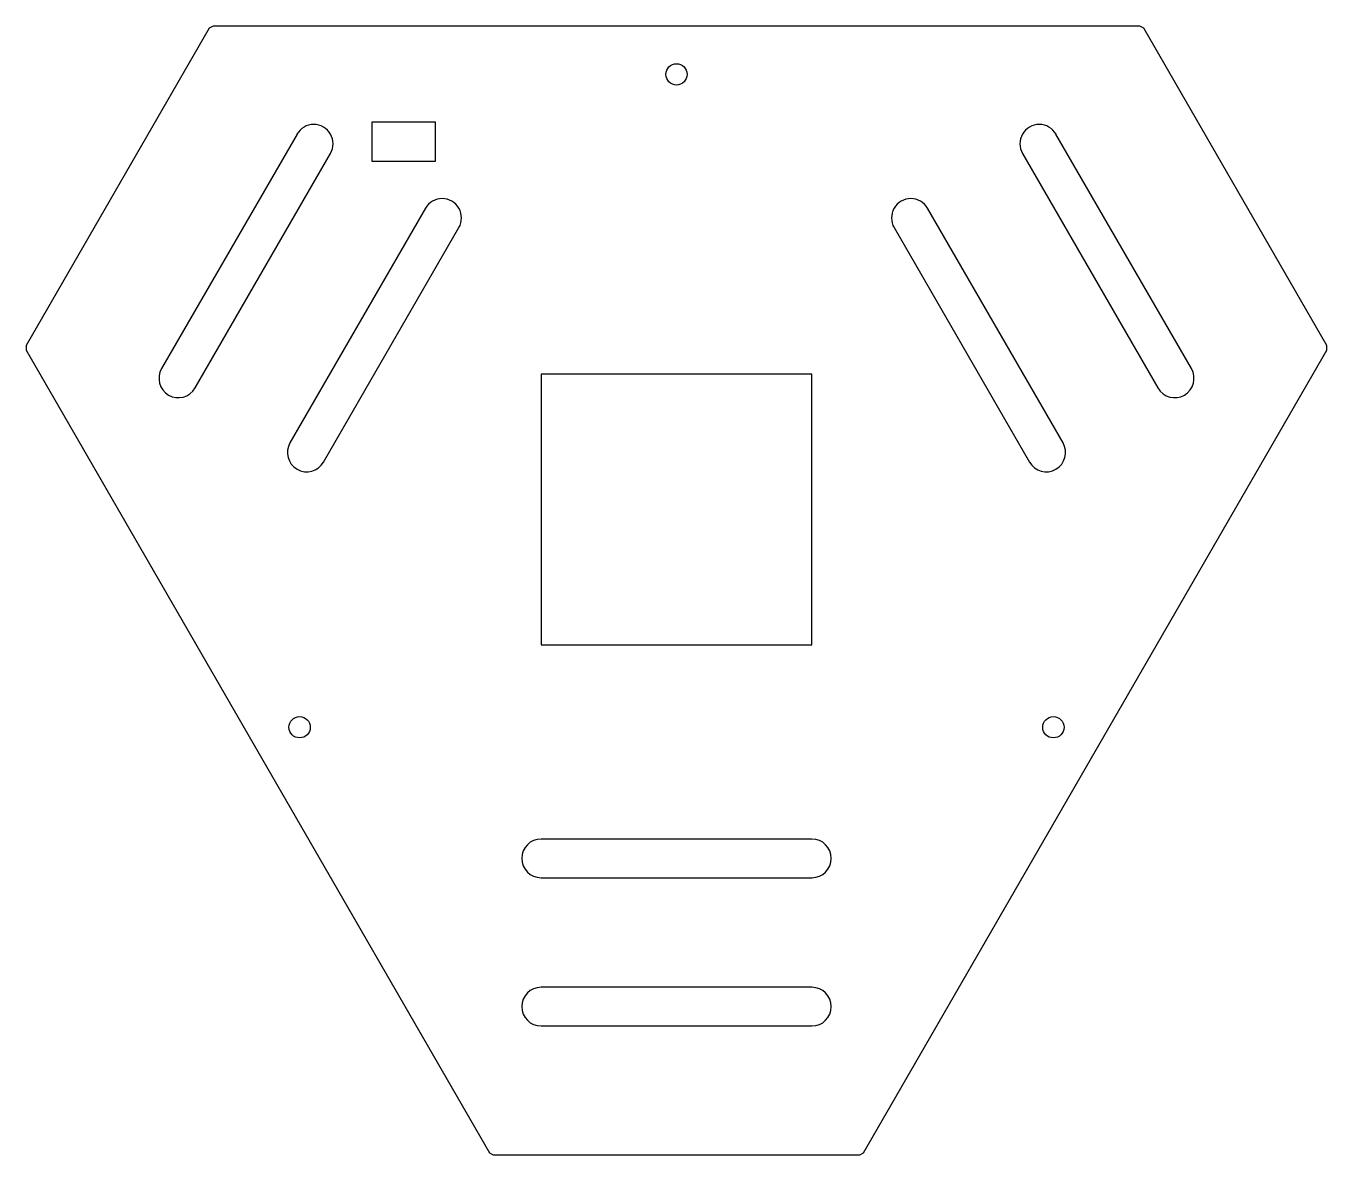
# Model space of a CAD drawing. Header units: millimetres. Extents: x -101 to 101, y -100 to 75.
import ezdxf

# ---------------------------------------------------------------- set-up
doc = ezdxf.new("R2010")
doc.units = ezdxf.units.MM

msp = doc.modelspace()

# ---------------------------------------------------------------- linework, layer by layer
at = {"color": 7, "linetype": 'Continuous', "lineweight": 25}
for p, q in [((-71.88, 75), (-72.48, 74.65)), ((71.88, 75), (-71.88, 75)), ((72.48, 74.65), (71.88, 75)), ((-72.48, 74.65), (-100.89, 25.44)), ((100.89, 25.44), (72.48, 74.65)), ((-47.27, 60.1), (-47.27, 54.06)), ((-37.4, 60.1), (-47.27, 60.1)), ((-37.4, 54.06), (-37.4, 60.1)), ((-58.86, 58.23), (-79.86, 21.86)), ((79.86, 21.86), (58.86, 58.23)), ((-74.67, 18.86), (-53.67, 55.23)), ((53.67, 55.23), (74.67, 18.86)), ((-47.27, 54.06), (-37.4, 54.06)), ((-38.95, 46.73), (-59.95, 10.36)), ((59.95, 10.36), (38.95, 46.73)), ((-54.75, 7.36), (-33.75, 43.73)), ((33.75, 43.73), (54.75, 7.36)), ((-100.89, 25.44), (-100.89, 24.75)), ((-100.89, 24.75), (-29.01, -99.75)), ((29.01, -99.75), (100.89, 24.75)), ((100.89, 24.75), (100.89, 25.44)), ((-21, 21), (-21, -21)), ((21, 21), (-21, 21)), ((21, -21), (21, 21)), ((-21, -21), (21, -21)), ((21, -51.09), (-21, -51.09)), ((-21, -57.09), (21, -57.09)), ((21, -74.09), (-21, -74.09)), ((-21, -80.09), (21, -80.09)), ((-29.01, -99.75), (-28.41, -100.09)), ((-28.41, -100.09), (28.41, -100.09)), ((28.41, -100.09), (29.01, -99.75))]:
    msp.add_line(p, q, dxfattribs=at)
for centre in [(0, 67.5), (-58.46, -33.75), (58.46, -33.75)]:
    msp.add_circle(centre, 1.65, dxfattribs=at)
for centre, start, end in [((-56.27, 56.73), 330, 150), ((56.27, 56.73), 30, 210), ((-36.35, 45.23), 330, 150), ((36.35, 45.23), 30, 210), ((-77.27, 20.36), 150, 330), ((77.27, 20.36), 210, 30), ((-57.35, 8.86), 150, 330), ((57.35, 8.86), 210, 30), ((-21, -54.09), 90, 270), ((21, -54.09), 270, 90), ((-21, -77.09), 90, 270), ((21, -77.09), 270, 90)]:
    msp.add_arc(centre, 3, start, end, dxfattribs=at)

doc.saveas('drawing.dxf')
